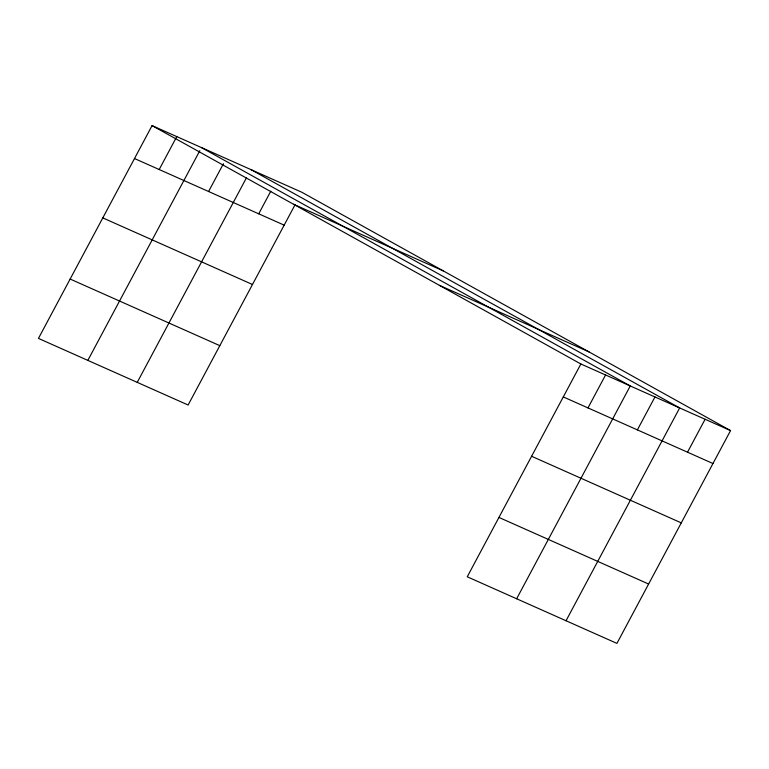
<?xml version="1.0" encoding="UTF-8"?>
<svg xmlns="http://www.w3.org/2000/svg" width="769" height="769" viewBox="0 0 769 769"><rect width="100%" height="100%" fill="white"/><g stroke="black" fill="none" stroke-linecap="round" stroke-linejoin="round"><path stroke-width="1.15" d="M730.55 430.592L580.874 363.987L467.244 576.788L616.921 643.393L730.55 430.592L301.756 192.212L152.079 125.607L38.45 338.408L188.126 405.013L295.161 204.564M159.193 169.526L176.774 136.594M87.839 360.392L199.825 150.676M208.582 191.51L223.423 163.72M137.238 382.366L246.464 177.802M258.72 213.82L270.813 191.183M587.987 407.906L605.568 374.974M516.643 598.772L630.263 385.961L201.468 147.581M637.376 429.89L654.967 396.958M566.032 620.746L679.661 407.945L250.867 169.565M687.515 452.201L705.106 419.268M293.575 204.266L443.261 270.88M439.368 285.318L589.044 351.923M134.488 158.539L284.174 225.144M563.283 396.919L712.969 463.524M102.796 217.896L252.472 284.501M531.59 456.277L681.267 522.882M70.142 279.051L219.819 345.656M498.937 517.431L648.613 584.036M152.079 125.607L580.874 363.987"/></g></svg>
